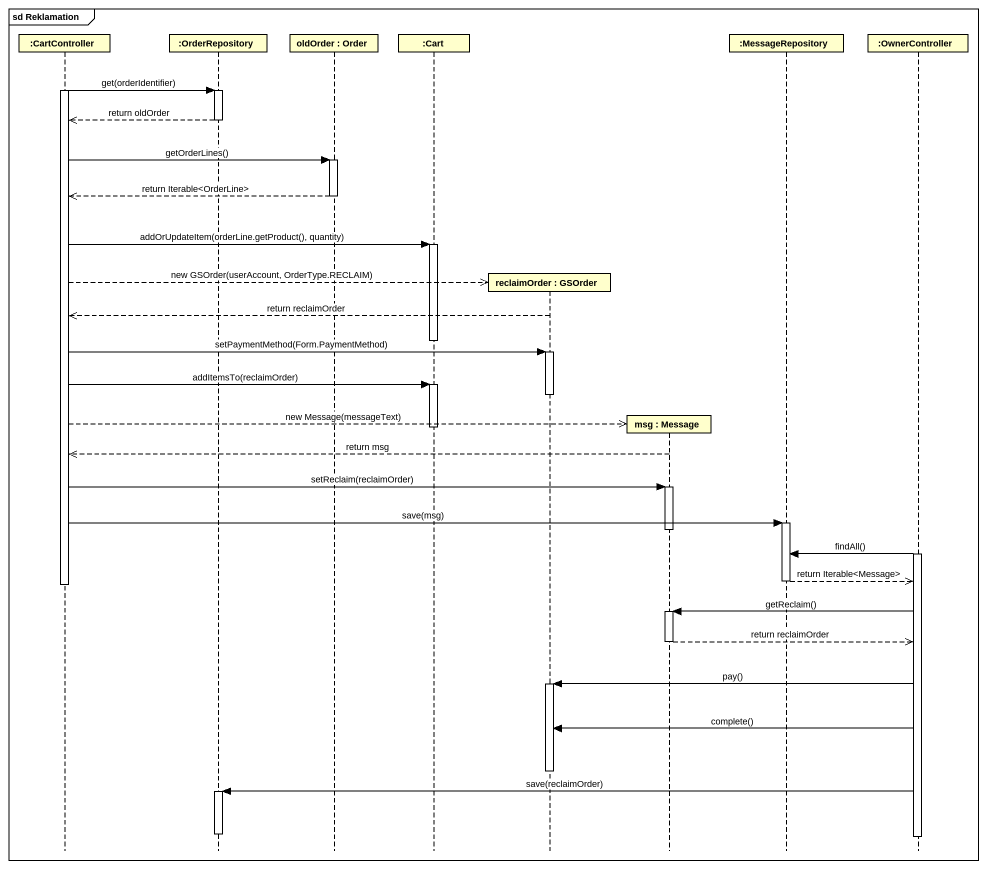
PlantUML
@startuml
mainframe sd Reklamation
hide footbox
participant ":CartController" as CartController
participant ":OrderRepository" as OrderRepository
participant "oldOrder : Order" as oldOrder
participant ":Cart" as Cart
participant "reclaimOrder : GSOrder" as reclaimOrder
participant "msg : Message" as msg
participant ":MessageRepository" as MessageRepository
participant ":OwnerController" as OwnerController

activate CartController
CartController -> OrderRepository : get(orderIdentifier)
activate OrderRepository
OrderRepository -->> CartController : return oldOrder
deactivate OrderRepository
CartController -> oldOrder : getOrderLines()
activate oldOrder
oldOrder -->> CartController : return Iterable<OrderLine>
deactivate oldOrder
CartController -> Cart : addOrUpdateItem(orderLine.getProduct(), quantity)
activate Cart
CartController -->> reclaimOrder ** : new GSOrder(userAccount, OrderType.RECLAIM)
reclaimOrder -->> CartController : return reclaimOrder
deactivate Cart
CartController -> reclaimOrder : setPaymentMethod(Form.PaymentMethod)
activate reclaimOrder
CartController -> Cart : addItemsTo(reclaimOrder)
activate Cart
deactivate reclaimOrder
CartController -->> msg ** : new Message(messageText)
deactivate Cart
msg -->> CartController : return msg
CartController -> msg : setReclaim(reclaimOrder)
activate msg
CartController -> MessageRepository : save(msg)
activate MessageRepository
deactivate msg
activate OwnerController
OwnerController -> MessageRepository : findAll()
MessageRepository -->> OwnerController : return Iterable<Message>
deactivate MessageRepository
deactivate CartController
OwnerController -> msg : getReclaim()
activate msg
msg -->> OwnerController : return reclaimOrder
deactivate msg
OwnerController -> reclaimOrder : pay()
activate reclaimOrder
OwnerController -> reclaimOrder : complete()
deactivate reclaimOrder
OwnerController -> OrderRepository : save(reclaimOrder)
activate OrderRepository
deactivate OrderRepository
deactivate OwnerController
@enduml
